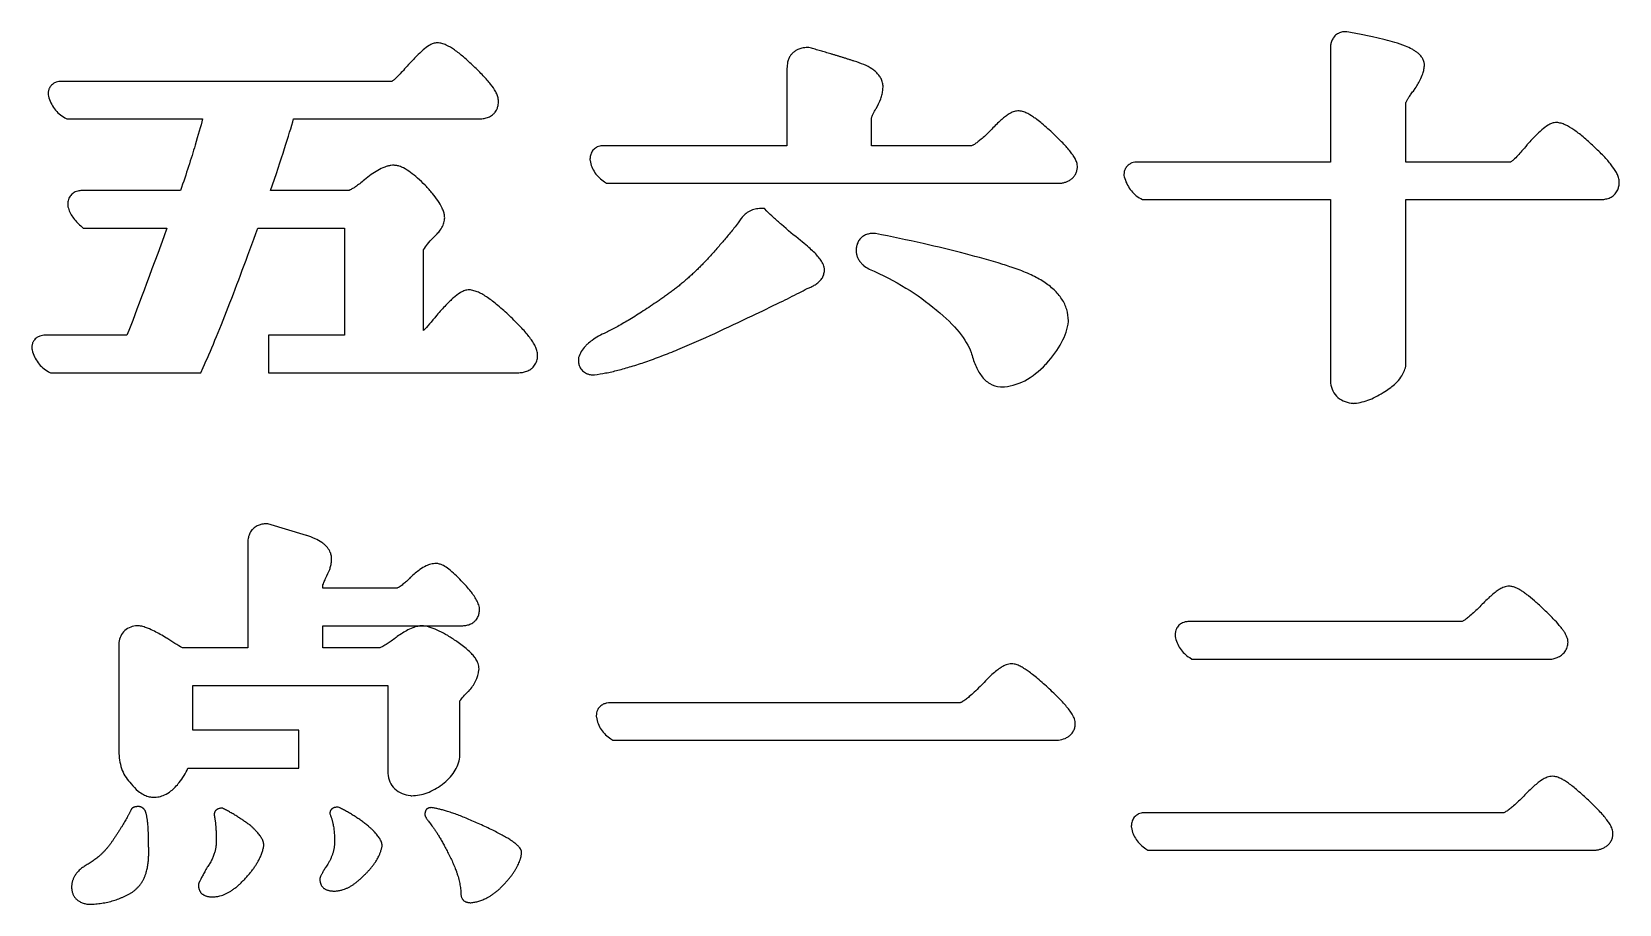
# Model space of a CAD drawing. Header units: millimetres. Extents: x 7 to 1486, y 45 to 924.
# Drawn here: x 7 to 739, y 50 to 452 of the extents above; entities that cross this region are included whole.
import ezdxf

# ---------------------------------------------------------------- set-up
doc = ezdxf.new("R2010")
doc.units = ezdxf.units.MM
doc.layers.add('Default', color=18, linetype='Continuous', true_color=0x000000)

msp = doc.modelspace()

# ---------------------------------------------------------------- linework, layer by layer
at = {"layer": 'Default'}
for p, q in [((173.11, 429.62), (20.93, 429.62)), ((127.88, 412.37), (213.69, 412.37)), ((75.75, 379.24), (30.18, 379.24)), ((153.02, 379.24), (117.28, 379.24)), ((111.36, 361.99), (150.41, 361.99)), ((187.75, 314.79), (187.75, 351.98)), ((51.06, 312.55), (13.39, 312.55)), ((666.16, 180.54), (540.3, 180.54)), ((434.99, 143.06), (273.56, 143.06)), ((685.61, 92.44), (520.1, 92.44))]:
    msp.add_line(p, q, dxfattribs=at)
for points in [[(194.19, 447.38), (193.88, 447.39), (193.57, 447.36)], [(613.25, 452.44), (612.92, 452.49), (612.58, 452.49)], [(365.88, 445.05), (365.36, 445.19), (364.82, 445.19)], [(605.66, 444.6), (605.66, 392.38), (516.69, 392.38)], [(180.8, 437.32), (180.76, 437.28), (180.72, 437.23)], [(355.23, 435.6), (355.23, 399.92), (270.64, 399.92)], [(648.95, 437.3), (648.95, 437.63), (648.9, 437.96)], [(644.21, 425.59), (644.3, 425.71), (644.38, 425.83)], [(14.74, 423.91), (14.74, 423.38), (14.88, 422.86)], [(222.31, 420.51), (222.31, 420.74), (222.28, 420.97)], [(396.22, 416.96), (396.27, 417.04), (396.32, 417.12)], [(688.65, 392.38), (640.43, 392.38), (640.43, 419.67)], [(22.47, 412.83), (23.34, 412.37), (85.94, 412.37)], [(440.32, 399.92), (394.13, 399.92), (394.13, 412.23)], [(709.91, 410.63), (709.62, 410.64), (709.33, 410.62)], [(696.23, 400.29), (696.17, 400.22), (696.12, 400.15)], [(264.45, 393.73), (264.45, 393.4), (264.5, 393.08)], [(188.65, 381.59), (188.57, 381.68), (188.48, 381.76)], [(271.14, 383.32), (272.13, 382.68), (481.53, 382.68), (481.89, 382.75)], [(510.5, 386.68), (510.5, 386.14), (510.64, 385.62)], [(738.76, 383.27), (738.76, 383.5), (738.73, 383.74)], [(518.23, 375.6), (519.1, 375.13), (605.66, 375.13), (605.66, 290.76), (605.7, 290.49)], [(640.35, 298.28), (640.43, 298.66), (640.43, 375.13), (730.13, 375.13)], [(23.75, 372.8), (23.75, 372.28), (23.88, 371.77)], [(334.12, 366.44), (334.02, 366.31), (333.94, 366.18)], [(345.99, 369.79), (344.82, 370.96), (343.16, 370.96)], [(29.75, 362.97), (30.88, 361.99), (69.51, 361.99)], [(151.27, 361.61), (151.27, 312.55), (116.3, 312.55), (116.3, 295.3), (231.21, 295.3)], [(396.02, 359.45), (395.64, 359.52), (395.25, 359.52)], [(392.88, 343.23), (393.01, 343.16), (393.14, 343.1)], [(208.77, 333.48), (208.51, 333.49), (208.24, 333.47)], [(193.89, 321.9), (193.82, 321.82), (193.75, 321.74)], [(424.05, 324.25), (424.08, 324.22), (424.11, 324.2)], [(484.9, 318.89), (484.91, 319.07), (484.91, 319.26)], [(7.2, 306.85), (7.2, 306.31), (7.34, 305.8)], [(240.32, 303.44), (240.32, 303.65), (240.3, 303.86)], [(259.22, 302.27), (259.09, 301.77), (259.09, 301.25)], [(14.92, 295.77), (15.8, 295.3), (85.13, 295.3), (86.2, 297.66)], [(266.01, 294.33), (266.25, 294.33), (266.48, 294.36)], [(474.57, 299.23), (474.61, 299.27), (474.64, 299.31)], [(453.61, 288.74), (453.81, 288.73), (454, 288.73)], [(616.16, 281.2), (616.49, 281.17), (616.82, 281.2)], [(133.91, 220.27), (133.84, 220.3), (115.94, 225.59), (115.36, 225.59)], [(106.74, 216.72), (106.74, 168.4), (76.7, 168.4)], [(193.85, 207.32), (193.67, 207.34), (193.49, 207.34)], [(181.72, 200.87), (181.68, 200.84), (181.65, 200.81)], [(175.38, 195.9), (141.26, 195.9), (141.26, 196.77)], [(213.55, 186.3), (213.55, 186.7), (213.47, 187.09)], [(56.26, 178.61), (56, 178.63), (55.74, 178.61)], [(167.57, 168.4), (141.26, 168.4), (141.26, 178.65), (205.41, 178.65)], [(187.7, 178.58), (187.43, 178.62), (187.16, 178.62)], [(47.38, 170.98), (47.35, 170.73), (47.35, 119.79), (47.36, 119.72)], [(69.39, 172.84), (69.34, 172.87), (69.29, 172.9)], [(175.06, 173.22), (175.02, 173.2), (174.98, 173.17)], [(534.11, 174.35), (534.11, 174.02), (534.16, 173.7)], [(540.8, 163.94), (541.79, 163.3), (707.75, 163.3), (708.23, 163.42)], [(213.28, 158.33), (213.3, 158.56), (213.3, 158.8)], [(79.15, 112.94), (130.31, 112.94), (130.31, 130.43), (81.39, 130.43), (81.39, 151.15), (171.23, 151.15)], [(171.23, 151.15), (171.23, 110.68), (171.25, 110.51)], [(208.38, 148.32), (208.48, 148.42), (208.59, 148.53)], [(204.51, 118.1), (204.54, 118.37), (204.54, 144.01)], [(267.37, 137.12), (267.37, 136.8), (267.41, 136.49)], [(274.06, 126.46), (275.05, 125.82), (480.03, 125.82), (480.35, 125.87)], [(196.31, 105.42), (196.38, 105.47), (196.45, 105.53)], [(63.01, 99.56), (63.14, 99.55), (63.28, 99.55)], [(181.7, 100.33), (182, 100.28), (182.29, 100.28)], [(513.91, 86.25), (513.91, 85.92), (513.96, 85.59)], [(520.6, 75.84), (521.59, 75.19), (728.05, 75.19), (728.39, 75.25)]]:
    msp.add_lwpolyline(points, dxfattribs=at)
for points, degree, knots in [([(193.57, 447.36), (193.24, 447.33), (192.62, 447.21), (191.52, 446.83), (189.78, 445.89), (187.34, 443.96), (184.19, 440.97), (182, 438.63), (180.8, 437.32)], 3, [367.840025, 367.840025, 367.840025, 367.840025, 368.844872, 369.724387, 371.33195, 374.750531, 379.023259, 384.362766, 384.362766, 384.362766, 384.362766]), ([(210.84, 436.55), (209.32, 438.03), (206.47, 440.69), (202.26, 444.04), (198.9, 446.09), (196.23, 447.1), (194.88, 447.34), (194.19, 447.38)], 3, [347.007919, 347.007919, 347.007919, 347.007919, 353.39417, 358.691328, 363.124942, 365.159861, 367.218108, 367.218108, 367.218108, 367.218108]), ([(612.58, 452.49), (611.97, 452.49), (611.04, 452.39), (609.97, 452.04), (609.19, 451.68), (608.45, 451.22), (607.64, 450.51), (606.8, 449.45), (606.11, 448.01), (605.72, 446.29), (605.66, 445.16), (605.66, 444.6)], 3, [150.845032, 150.845032, 150.845032, 150.845032, 152.66614, 153.630393, 154.227689, 155.239543, 156.2514, 157.434429, 159.282396, 161.003792, 162.681239, 162.681239, 162.681239, 162.681239]), ([(648.9, 437.96), (648.8, 438.52), (648.47, 439.58), (647.71, 440.84), (646.82, 441.89), (645.82, 442.8), (644.6, 443.66), (642.76, 444.74), (639.71, 446.12), (635.56, 447.54), (630.7, 448.89), (625.51, 450.11), (619.62, 451.31), (615.45, 452.06), (613.25, 452.44)], 3, [110.110017, 110.110017, 110.110017, 110.110017, 111.821661, 113.415281, 114.493331, 115.964229, 117.445324, 118.983271, 122.354808, 127.466097, 132.139996, 137.467646, 143.472706, 150.167751, 150.167751, 150.167751, 150.167751]), ([(364.82, 445.19), (363.88, 445.19), (362.3, 445.05), (360.33, 444.4), (358.91, 443.6), (357.76, 442.65), (356.81, 441.51), (356.02, 440.09), (355.37, 438.12), (355.23, 436.54), (355.23, 435.6)], 3, [85.015736, 85.015736, 85.015736, 85.015736, 87.840794, 89.747468, 91.21287, 92.700614, 94.188358, 95.653761, 97.560434, 100.385493, 100.385493, 100.385493, 100.385493]), ([(180.72, 437.23), (179.98, 436.37), (178.61, 434.82), (176.53, 432.6), (174.98, 431.09), (173.94, 430.21), (173.49, 429.87), (173.24, 429.7), (173.11, 429.62)], 3, [384.481745, 384.481745, 384.481745, 384.481745, 387.877063, 390.713153, 393.583768, 394.368498, 394.796147, 395.274236, 395.274236, 395.274236, 395.274236]), ([(222.28, 420.97), (222.2, 421.64), (221.88, 422.93), (220.75, 425.46), (219.08, 427.86), (217.07, 430.28), (214.5, 433.07), (212.36, 435.14), (210.84, 436.55)], 3, [327.354378, 327.354378, 327.354378, 327.354378, 329.363046, 331.337204, 335.637028, 338.086833, 340.786999, 347.007919, 347.007919, 347.007919, 347.007919]), ([(396.32, 417.12), (397.11, 418.56), (398.16, 420.73), (399.1, 423.71), (399.42, 425.5), (399.49, 426.77), (399.48, 427.65), (399.35, 428.84), (398.96, 430.13), (398.24, 431.57), (397.33, 432.86), (395.98, 434.21), (393.81, 435.82), (390.56, 437.48), (387.74, 438.47), (386.22, 438.93)], 3, [19.358297, 19.358297, 19.358297, 19.358297, 24.310771, 26.553135, 28.705072, 29.766503, 30.348605, 31.356005, 33.363062, 34.353839, 36.162017, 38.097274, 40.059514, 44.252293, 49.008707, 49.008707, 49.008707, 49.008707]), ([(644.38, 425.83), (645.35, 427.28), (646.78, 429.63), (648.15, 432.82), (648.8, 435.17), (648.95, 436.59), (648.95, 437.3)], 3, [96.936046, 96.936046, 96.936046, 96.936046, 102.140116, 105.182128, 107.328924, 109.447917, 109.447917, 109.447917, 109.447917]), ([(20.93, 429.62), (20.53, 429.62), (19.68, 429.57), (18.36, 429.25), (17.21, 428.68), (16.13, 427.78), (15.5, 426.91), (15.09, 426), (14.82, 425.13), (14.74, 424.39), (14.74, 423.91)], 3, [422.254823, 422.254823, 422.254823, 422.254823, 423.460531, 424.789023, 426.301571, 427.295275, 428.994318, 429.488701, 430.27466, 431.708198, 431.708198, 431.708198, 431.708198]), ([(640.43, 419.67), (640.46, 419.78), (640.59, 420.13), (640.84, 420.65), (641.27, 421.43), (641.92, 422.47), (642.93, 423.93), (643.75, 425.01), (644.21, 425.59)], 3, [89.592443, 89.592443, 89.592443, 89.592443, 89.917853, 90.71398, 91.32652, 92.573549, 94.420966, 96.631725, 96.631725, 96.631725, 96.631725]), ([(213.69, 412.37), (214.35, 412.37), (215.35, 412.44), (216.67, 412.72), (217.99, 413.17), (219.31, 413.92), (220.69, 415.23), (221.61, 416.71), (222.2, 418.6), (222.31, 419.83), (222.31, 420.51)], 3, [313.48706, 313.48706, 313.48706, 313.48706, 315.482537, 316.489389, 317.521612, 319.666348, 320.993935, 323.188392, 324.867082, 326.885407, 326.885407, 326.885407, 326.885407]), ([(394.13, 412.23), (394.13, 412.32), (394.18, 412.63), (394.3, 413.06), (394.52, 413.68), (394.87, 414.51), (395.45, 415.65), (395.94, 416.5), (396.22, 416.96)], 3, [13.970256, 13.970256, 13.970256, 13.970256, 14.247465, 14.881923, 15.322016, 16.222848, 17.564595, 19.175441, 19.175441, 19.175441, 19.175441]), ([(478.05, 405.41), (476.32, 407.02), (473.82, 409.26), (470.67, 411.8), (468.25, 413.56), (465.93, 415.01), (463.64, 415.83), (462.16, 416.02), (460.7, 415.94), (459.29, 415.5), (457.74, 414.73), (456.26, 413.77), (454.55, 412.42), (451.92, 410.04), (449.96, 408), (448.59, 406.5)], 3, [278.953722, 278.953722, 278.953722, 278.953722, 286.060246, 289.009452, 291.072766, 295.069626, 297.169013, 298.334106, 299.502523, 301.544603, 302.724329, 304.694696, 306.840323, 309.238404, 315.326661, 315.326661, 315.326661, 315.326661]), ([(709.33, 410.62), (708.99, 410.59), (708.36, 410.47), (707.22, 410.1), (705.4, 409.15), (702.87, 407.16), (699.66, 404.06), (697.44, 401.64), (696.23, 400.29)], 3, [0, 0, 0, 0, 1.010602, 1.917061, 3.595616, 7.148341, 11.536144, 16.982691, 16.982691, 16.982691, 16.982691]), ([(727.03, 399.57), (725.43, 401.09), (723.1, 403.22), (719.97, 405.76), (717.29, 407.72), (714.67, 409.31), (711.96, 410.34), (710.6, 410.59), (709.91, 410.63)], 3, [508.711854, 508.711854, 508.711854, 508.711854, 515.321548, 518.189634, 520.786803, 525.301216, 527.355328, 529.431648, 529.431648, 529.431648, 529.431648]), ([(448.59, 406.5), (447.81, 405.74), (446.34, 404.36), (444.36, 402.63), (442.91, 401.49), (441.94, 400.81), (441.33, 400.42), (440.8, 400.13), (440.49, 399.99), (440.32, 399.92)], 3, [315.326661, 315.326661, 315.326661, 315.326661, 318.615078, 321.360241, 323.220467, 324.146235, 324.90603, 325.401968, 325.936842, 325.936842, 325.936842, 325.936842]), ([(481.89, 382.75), (482.37, 382.83), (483.33, 383.06), (484.72, 383.59), (486.05, 384.34), (487.24, 385.39), (488.2, 386.71), (488.83, 388.21), (489.07, 389.72), (489.05, 391.07), (488.79, 392.21), (488.42, 393.18), (487.82, 394.4), (486.87, 395.89), (485.46, 397.71), (483.75, 399.68), (481.28, 402.3), (479.32, 404.21), (478.05, 405.41)], 3, [248.487639, 248.487639, 248.487639, 248.487639, 249.951539, 251.420338, 252.936585, 254.519566, 256.158637, 257.794645, 259.37801, 260.718578, 261.831232, 262.852861, 263.844629, 265.885739, 268.16176, 270.757107, 273.712266, 278.953722, 278.953722, 278.953722, 278.953722]), ([(270.64, 399.92), (270.08, 399.92), (269.12, 399.83), (267.88, 399.42), (266.93, 398.88), (265.88, 398.02), (265.06, 396.82), (264.54, 395.25), (264.45, 394.29), (264.45, 393.73)], 3, [165.264649, 165.264649, 165.264649, 165.264649, 166.923102, 168.155229, 169.150768, 170.184133, 172.213037, 173.445164, 175.103617, 175.103617, 175.103617, 175.103617]), ([(696.12, 400.15), (695.4, 399.27), (694.07, 397.67), (692.05, 395.41), (690.53, 393.87), (689.5, 392.98), (689.04, 392.64), (688.79, 392.46), (688.65, 392.38)], 3, [17.164098, 17.164098, 17.164098, 17.164098, 20.563842, 23.40114, 26.265932, 27.045525, 27.483485, 27.974035, 27.974035, 27.974035, 27.974035]), ([(738.73, 383.74), (738.65, 384.41), (738.32, 385.72), (737.16, 388.26), (735.46, 390.69), (733.41, 393.15), (730.78, 396.01), (728.59, 398.13), (727.03, 399.57)], 3, [488.695976, 488.695976, 488.695976, 488.695976, 490.724181, 492.715362, 497.071689, 499.575186, 502.33973, 508.711854, 508.711854, 508.711854, 508.711854]), ([(188.48, 381.76), (187.33, 382.88), (185.16, 384.91), (181.84, 387.62), (179.04, 389.48), (176.72, 390.49), (175.25, 390.85), (173.96, 390.95), (172.71, 390.86), (171.28, 390.58), (169.19, 389.9), (166.61, 388.61), (163.51, 386.56), (161.54, 385.01), (160.51, 384.16)], 3, [200.440709, 200.440709, 200.440709, 200.440709, 205.266654, 209.355574, 213.289982, 215.319326, 216.935501, 217.792657, 219.197678, 220.675906, 222.166338, 225.770922, 229.305614, 233.297565, 233.297565, 233.297565, 233.297565]), ([(516.69, 392.38), (516.29, 392.38), (515.44, 392.33), (514.12, 392.01), (512.97, 391.44), (511.89, 390.54), (511.26, 389.67), (510.85, 388.76), (510.58, 387.9), (510.5, 387.15), (510.5, 386.68)], 3, [228.124927, 228.124927, 228.124927, 228.124927, 229.330635, 230.659127, 232.171675, 233.165379, 234.864422, 235.358805, 236.144764, 237.578302, 237.578302, 237.578302, 237.578302]), ([(160.51, 384.16), (159.79, 383.56), (158.45, 382.49), (156.63, 381.16), (155.32, 380.31), (154.45, 379.83), (153.9, 379.55), (153.49, 379.38), (153.21, 379.29), (153.07, 379.25), (153.02, 379.24)], 3, [233.297565, 233.297565, 233.297565, 233.297565, 236.113739, 238.458226, 240.034502, 240.806142, 241.435253, 241.872408, 242.158539, 242.305944, 242.305944, 242.305944, 242.305944]), ([(192.14, 357.52), (192.77, 358.08), (193.94, 359.2), (195.54, 361.12), (196.61, 362.89), (197.18, 364.47), (197.5, 365.92), (197.51, 367.55), (197.09, 369.42), (196.14, 371.8), (194.35, 374.71), (191.72, 378.14), (189.74, 380.39), (188.65, 381.59)], 3, [171.616185, 171.616185, 171.616185, 171.616185, 174.130001, 176.467586, 179.110212, 180.291867, 181.505885, 183.539277, 185.155277, 187.215111, 191.218904, 195.352736, 200.201956, 200.201956, 200.201956, 200.201956]), ([(730.13, 375.13), (730.8, 375.13), (731.8, 375.2), (733.12, 375.49), (734.44, 375.93), (735.76, 376.68), (737.13, 377.99), (738.06, 379.48), (738.65, 381.36), (738.76, 382.6), (738.76, 383.27)], 3, [474.828658, 474.828658, 474.828658, 474.828658, 476.824135, 477.830987, 478.86321, 481.007946, 482.335533, 484.52999, 486.20868, 488.227005, 488.227005, 488.227005, 488.227005]), ([(30.18, 379.24), (29.6, 379.24), (28.59, 379.14), (27.3, 378.71), (26.32, 378.16), (25.23, 377.26), (24.39, 376.02), (23.84, 374.39), (23.75, 373.38), (23.75, 372.8)], 3, [533.655869, 533.655869, 533.655869, 533.655869, 535.397651, 536.67796, 537.707061, 538.772881, 540.867803, 542.148112, 543.889894, 543.889894, 543.889894, 543.889894]), ([(333.94, 366.18), (333.77, 365.91), (333.36, 365.3), (332.33, 363.86), (330.31, 361.25), (327.38, 357.69), (323.76, 353.47), (321.31, 350.68), (319.98, 349.19)], 3, [10.823204, 10.823204, 10.823204, 10.823204, 11.789843, 13.008627, 16.139618, 21.682433, 26.835544, 32.826627, 32.826627, 32.826627, 32.826627]), ([(343.16, 370.96), (342.29, 370.96), (340.54, 370.79), (338.04, 369.91), (335.84, 368.44), (334.65, 367.14), (334.12, 366.44)], 3, [0, 0, 0, 0, 2.621797, 5.251147, 7.880496, 10.502293, 10.502293, 10.502293, 10.502293]), ([(361.48, 356.21), (358.5, 358.61), (354.31, 362.1), (349.19, 366.68), (347, 368.79), (345.99, 369.79)], 3, [250.080588, 250.080588, 250.080588, 250.080588, 261.566101, 266.424872, 270.687646, 270.687646, 270.687646, 270.687646]), ([(395.25, 359.52), (394.68, 359.52), (393.53, 359.45), (391.81, 359.02), (390.29, 358.25), (388.95, 357.11), (388.12, 355.92), (387.51, 354.54), (387.23, 353.42), (387.12, 352.3), (387.09, 351.22), (387.23, 349.92), (387.68, 348.45), (388.4, 347.09), (389.31, 345.89), (390.75, 344.51), (392, 343.7), (392.88, 343.23)], 3, [0, 0, 0, 0, 1.698428, 3.446443, 5.293514, 6.778526, 8.684452, 9.608308, 11.281694, 12.141378, 12.972074, 14.510431, 16.054982, 17.58455, 19.086759, 20.567178, 23.539565, 23.539565, 23.539565, 23.539565]), ([(484.91, 319.26), (484.91, 321.02), (484.52, 323.67), (483.25, 326.97), (481.46, 330.14), (478.34, 333.74), (473.49, 337.42), (467.58, 340.61), (462.59, 342.62), (459.28, 343.76), (457.21, 344.44), (450.12, 346.66), (436.83, 350.39), (417.26, 355.09), (403.37, 358), (396.02, 359.45)], 3, [150.895163, 150.895163, 150.895163, 150.895163, 156.1793, 158.825391, 161.499563, 167.044809, 173.035425, 179.684424, 187.151581, 189.16021, 190.18683, 193.675878, 211.461655, 231.573261, 254.046428, 254.046428, 254.046428, 254.046428]), ([(364.54, 334.11), (365.11, 334.31), (366.23, 334.76), (367.86, 335.58), (369.41, 336.62), (370.77, 337.92), (371.66, 339.25), (372.16, 340.47), (372.41, 341.49), (372.51, 342.64), (372.39, 343.85), (372.02, 345.04), (371.58, 345.99), (371.06, 346.86), (370.24, 348.05), (368.88, 349.64), (366.93, 351.59), (364.44, 353.82), (362.56, 355.36), (361.48, 356.21)], 3, [219.666764, 219.666764, 219.666764, 219.666764, 221.473274, 223.269644, 225.145471, 227.052084, 228.893286, 229.932036, 230.986027, 232.039157, 233.385011, 234.61241, 235.752787, 236.531641, 237.658476, 240.068562, 242.804644, 245.938882, 250.080588, 250.080588, 250.080588, 250.080588]), ([(208.24, 333.47), (207.89, 333.44), (207.21, 333.32), (205.99, 332.91), (204.02, 331.87), (201.94, 330.19), (199.78, 328.2), (197.19, 325.59), (195.24, 323.44), (193.89, 321.9)], 3, [95.378819, 95.378819, 95.378819, 95.378819, 96.454445, 97.420239, 99.223088, 103.12072, 105.42463, 108.019805, 114.152486, 114.152486, 114.152486, 114.152486]), ([(227.39, 321.44), (225.64, 323.11), (223.09, 325.44), (219.67, 328.22), (217.37, 329.9), (215.19, 331.29), (213.09, 332.39), (210.97, 333.18), (209.51, 333.44), (208.77, 333.48)], 3, [72.303758, 72.303758, 72.303758, 72.303758, 79.546559, 82.683455, 85.519221, 88.081245, 90.426326, 92.637585, 94.845633, 94.845633, 94.845633, 94.845633]), ([(321.97, 313.44), (327.7, 316.13), (337.78, 320.88), (350.76, 327.11), (359.23, 331.29), (363.34, 333.43), (364.54, 334.11)], 3, [172.343989, 172.343989, 172.343989, 172.343989, 191.316798, 205.770474, 215.530844, 219.666764, 219.666764, 219.666764, 219.666764]), ([(294.94, 327.7), (292.69, 326.17), (288.43, 323.35), (282.32, 319.53), (276.89, 316.41), (273.45, 314.63), (271.84, 313.87)], 3, [56.30818, 56.30818, 56.30818, 56.30818, 64.450933, 71.650508, 77.918541, 83.248442, 83.248442, 83.248442, 83.248442]), ([(240.3, 303.86), (240.22, 304.58), (239.88, 306), (238.98, 308.02), (237.78, 310.02), (236.28, 312.06), (234.5, 314.22), (231.57, 317.43), (229.13, 319.81), (227.39, 321.44)], 3, [50.128081, 50.128081, 50.128081, 50.128081, 52.305849, 54.471136, 56.76599, 59.277517, 62.064233, 65.153403, 72.303758, 72.303758, 72.303758, 72.303758]), ([(13.39, 312.55), (12.98, 312.55), (12.14, 312.5), (10.82, 312.19), (9.67, 311.61), (8.58, 310.71), (7.95, 309.84), (7.55, 308.93), (7.28, 308.07), (7.2, 307.33), (7.2, 306.85)], 3, [648.241473, 648.241473, 648.241473, 648.241473, 649.44718, 650.775672, 652.28822, 653.281925, 654.980967, 655.47535, 656.261309, 657.694847, 657.694847, 657.694847, 657.694847]), ([(271.84, 313.87), (270.67, 313.31), (268.47, 312.19), (265.61, 310.39), (263.57, 308.78), (261.84, 307.09), (260.29, 305.09), (259.48, 303.24), (259.22, 302.27)], 3, [83.248442, 83.248442, 83.248442, 83.248442, 87.144739, 90.66467, 93.366912, 94.91527, 97.925644, 100.924149, 100.924149, 100.924149, 100.924149]), ([(266.48, 294.36), (268.22, 294.56), (271.86, 295.15), (277.53, 296.44), (283.69, 298.18), (290.35, 300.36), (297.52, 302.98), (308.19, 307.23), (316.37, 310.85), (321.97, 313.44)], 3, [113.455333, 113.455333, 113.455333, 113.455333, 118.703695, 124.505279, 130.893091, 137.894053, 145.528143, 153.807622, 172.343989, 172.343989, 172.343989, 172.343989]), ([(231.21, 295.3), (231.9, 295.3), (233.28, 295.39), (235.34, 295.89), (237.02, 296.75), (238.49, 298.01), (239.32, 299.2), (239.84, 300.44), (240.21, 301.67), (240.32, 302.74), (240.32, 303.44)], 3, [35.902579, 35.902579, 35.902579, 35.902579, 37.975732, 40.054611, 42.223499, 43.576923, 45.849123, 46.517311, 47.60425, 49.708189, 49.708189, 49.708189, 49.708189]), ([(259.09, 301.25), (259.09, 300.61), (259.2, 299.52), (259.66, 298.12), (260.25, 297.07), (260.97, 296.21), (261.83, 295.49), (262.89, 294.9), (264.28, 294.44), (265.38, 294.33), (266.01, 294.33)], 3, [101.959161, 101.959161, 101.959161, 101.959161, 103.867601, 105.244274, 106.340498, 107.47123, 108.601961, 109.698186, 111.074859, 112.983298, 112.983298, 112.983298, 112.983298]), ([(440.1, 304.68), (440.61, 302.66), (441.52, 299.74), (443.24, 296.16), (444.74, 293.82), (446.52, 291.82), (449.31, 289.68), (451.87, 288.87), (453.61, 288.74)], 3, [75.632223, 75.632223, 75.632223, 75.632223, 81.881409, 84.782381, 87.524335, 90.176935, 92.790467, 98.024866, 98.024866, 98.024866, 98.024866]), ([(630.79, 286.68), (631.7, 287.23), (633.41, 288.37), (635.96, 290.5), (638.07, 292.9), (639.61, 295.61), (640.17, 297.38), (640.35, 298.28)], 3, [392.373196, 392.373196, 392.373196, 392.373196, 395.554897, 398.538009, 402.323916, 405.095117, 407.845712, 407.845712, 407.845712, 407.845712]), ([(605.7, 290.49), (605.87, 289.23), (606.57, 286.75), (608.95, 283.66), (612.36, 281.77), (614.88, 281.3), (616.16, 281.2)], 3, [341.891434, 341.891434, 341.891434, 341.891434, 345.688991, 349.530965, 353.343085, 357.172859, 357.172859, 357.172859, 357.172859]), ([(115.36, 225.59), (114.66, 225.59), (113.37, 225.49), (111.78, 225.02), (110.58, 224.43), (109.58, 223.73), (108.45, 222.61), (107.63, 221.25), (107.13, 219.87), (106.81, 218.48), (106.74, 217.43), (106.74, 216.72)], 3, [473.796927, 473.796927, 473.796927, 473.796927, 475.908694, 477.642774, 478.762052, 479.903014, 481.280179, 483.527248, 484.615097, 485.677695, 487.784381, 487.784381, 487.784381, 487.784381]), ([(142.77, 200.78), (143.43, 202.02), (144.29, 203.89), (145.07, 206.46), (145.35, 208.03), (145.41, 209.15), (145.4, 209.95), (145.28, 211.03), (144.78, 212.73), (143.7, 214.48), (142.31, 215.92), (140.44, 217.39), (137.64, 218.92), (135.21, 219.84), (133.91, 220.27)], 3, [431.242071, 431.242071, 431.242071, 431.242071, 435.455922, 437.400509, 439.290039, 440.229566, 440.757357, 441.677216, 443.505347, 446.035156, 447.765518, 449.502289, 453.164678, 457.288503, 457.288503, 457.288503, 457.288503]), ([(193.49, 207.34), (192.69, 207.34), (191.1, 207.11), (188.59, 206.14), (186.2, 204.68), (183.84, 202.84), (182.43, 201.56), (181.72, 200.87)], 3, [388.361416, 388.361416, 388.361416, 388.361416, 390.760495, 393.119385, 396.414236, 399.123151, 402.103749, 402.103749, 402.103749, 402.103749]), ([(205.13, 199.3), (204.17, 200.33), (202.36, 202.21), (199.63, 204.63), (197.38, 206.19), (195.44, 207.04), (194.4, 207.27), (193.85, 207.32)], 3, [373.885333, 373.885333, 373.885333, 373.885333, 378.131247, 381.697286, 384.806406, 386.332499, 387.998528, 387.998528, 387.998528, 387.998528]), ([(141.26, 196.77), (141.27, 196.83), (141.3, 197.07), (141.45, 197.67), (141.75, 198.54), (142.22, 199.64), (142.57, 200.38), (142.77, 200.78)], 3, [426.938627, 426.938627, 426.938627, 426.938627, 427.134556, 427.660028, 428.785753, 429.903969, 431.242071, 431.242071, 431.242071, 431.242071]), ([(181.65, 200.81), (181.07, 200.23), (179.97, 199.17), (178.28, 197.71), (176.9, 196.69), (175.9, 196.12), (175.5, 195.94), (175.38, 195.9)], 3, [402.192627, 402.192627, 402.192627, 402.192627, 404.671498, 406.757372, 408.894617, 409.819385, 410.20227, 410.20227, 410.20227, 410.20227]), ([(213.47, 187.09), (213.31, 187.87), (212.93, 189.02), (212.21, 190.48), (211.59, 191.57), (210.69, 192.93), (209.35, 194.71), (207.44, 196.93), (205.94, 198.49), (205.13, 199.3)], 3, [358.908357, 358.908357, 358.908357, 358.908357, 361.309774, 362.524335, 363.776525, 365.082277, 367.396729, 370.462159, 373.885333, 373.885333, 373.885333, 373.885333]), ([(688.03, 196.85), (687.61, 196.85), (686.81, 196.77), (685.68, 196.45), (684.39, 195.91), (682.83, 194.99), (680.95, 193.6), (678.06, 191.09), (675.92, 188.93), (674.45, 187.36)], 3, [0, 0, 0, 0, 1.262179, 2.407319, 3.494056, 5.458204, 7.82087, 10.497101, 16.942587, 16.942587, 16.942587, 16.942587]), ([(708.23, 163.42), (708.91, 163.59), (710.25, 164.01), (711.83, 164.86), (712.96, 165.79), (714, 166.93), (714.75, 168.34), (715.09, 169.86), (715.2, 171.21), (714.97, 172.66), (714.47, 173.91), (713.89, 175.04), (713.19, 176.16), (712.22, 177.48), (710.64, 179.43), (708.02, 182.28), (704.45, 185.79), (700.67, 189.29), (697.7, 191.84), (695.71, 193.37), (694.45, 194.27), (693.27, 195.05), (692.1, 195.7), (690.93, 196.25), (689.67, 196.7), (688.6, 196.85), (688.03, 196.85)], 3, [163.874282, 163.874282, 163.874282, 163.874282, 165.979662, 168.106504, 169.212333, 170.360664, 172.730872, 173.910199, 175.041838, 176.765618, 178.270276, 179.073192, 180.588175, 182.214328, 183.991783, 188.109021, 193.816569, 199.014217, 203.569617, 205.548647, 206.533789, 208.219562, 209.782089, 210.557355, 212.084246, 213.791074, 213.791074, 213.791074, 213.791074]), ([(205.41, 178.65), (206.03, 178.65), (206.95, 178.71), (208.18, 178.97), (209.43, 179.39), (210.67, 180.09), (211.99, 181.32), (212.88, 182.73), (213.44, 184.51), (213.55, 185.67), (213.55, 186.3)], 3, [345.507396, 345.507396, 345.507396, 345.507396, 347.352954, 348.291691, 349.259648, 351.28635, 352.548842, 354.638371, 356.22755, 358.116201, 358.116201, 358.116201, 358.116201]), ([(674.45, 187.36), (673.66, 186.57), (672.19, 185.14), (670.19, 183.35), (668.74, 182.17), (667.77, 181.46), (667.16, 181.06), (666.64, 180.76), (666.33, 180.61), (666.16, 180.54)], 3, [16.942587, 16.942587, 16.942587, 16.942587, 20.296377, 23.093721, 24.984821, 25.920521, 26.688467, 27.184098, 27.721918, 27.721918, 27.721918, 27.721918]), ([(55.74, 178.61), (54.74, 178.55), (52.69, 178.19), (49.93, 176.6), (48.04, 174.02), (47.51, 171.99), (47.38, 170.98)], 3, [544.954711, 544.954711, 544.954711, 544.954711, 547.976478, 551.130841, 554.316096, 557.363868, 557.363868, 557.363868, 557.363868]), ([(69.29, 172.9), (68.34, 173.5), (66.52, 174.6), (63.64, 176.17), (60.99, 177.41), (58.47, 178.28), (56.99, 178.56), (56.26, 178.61)], 3, [530.088544, 530.088544, 530.088544, 530.088544, 533.464396, 536.462817, 539.934746, 542.235239, 544.433723, 544.433723, 544.433723, 544.433723]), ([(187.16, 178.62), (186.41, 178.62), (185.28, 178.48), (183.82, 178.09), (182.09, 177.48), (179.96, 176.44), (177.42, 174.9), (175.86, 173.81), (175.06, 173.22)], 3, [312.303276, 312.303276, 312.303276, 312.303276, 314.558814, 315.683443, 316.827287, 320.072659, 322.772506, 325.751537, 325.751537, 325.751537, 325.751537]), ([(203.07, 171.33), (201.71, 172.29), (199.08, 174.04), (195.15, 176.21), (191.41, 177.8), (188.91, 178.42), (187.7, 178.58)], 3, [294.61041, 294.61041, 294.61041, 294.61041, 299.603483, 304.072123, 308.083571, 311.760333, 311.760333, 311.760333, 311.760333]), ([(540.3, 180.54), (539.75, 180.54), (538.78, 180.45), (537.54, 180.04), (536.59, 179.5), (535.55, 178.64), (534.72, 177.44), (534.2, 175.87), (534.11, 174.91), (534.11, 174.35)], 3, [68.60865, 68.60865, 68.60865, 68.60865, 70.267103, 71.49923, 72.49477, 73.528134, 75.557038, 76.789165, 78.447618, 78.447618, 78.447618, 78.447618]), ([(174.98, 173.17), (174.27, 172.62), (172.95, 171.63), (170.94, 170.23), (169.2, 169.16), (168.04, 168.57), (167.57, 168.4)], 3, [325.850007, 325.850007, 325.850007, 325.850007, 328.533115, 330.809073, 333.179105, 334.688623, 334.688623, 334.688623, 334.688623]), ([(213.3, 158.8), (213.3, 159.63), (213.07, 160.85), (212.31, 162.61), (211.31, 164.19), (209.76, 165.96), (207.07, 168.47), (204.74, 170.19), (203.07, 171.33)], 3, [277.840897, 277.840897, 277.840897, 277.840897, 280.341134, 281.510745, 283.575225, 285.950654, 288.539282, 294.61041, 294.61041, 294.61041, 294.61041]), ([(458.77, 161.07), (458.32, 161.07), (457.48, 160.98), (456.3, 160.64), (454.93, 160.05), (453.26, 159.05), (451.25, 157.51), (448.11, 154.73), (445.8, 152.33), (444.2, 150.6)], 3, [0, 0, 0, 0, 1.326084, 2.534349, 3.688141, 5.79408, 8.355613, 11.279765, 18.35312, 18.35312, 18.35312, 18.35312]), ([(476.08, 149.55), (474.33, 151.15), (471.82, 153.39), (468.53, 156.07), (466.43, 157.66), (464.52, 158.97), (462.71, 160.02), (461.18, 160.67), (459.86, 161.01), (459.14, 161.07), (458.77, 161.07)], 3, [225.327195, 225.327195, 225.327195, 225.327195, 232.444138, 235.427683, 238.051783, 240.345279, 242.385431, 244.310057, 245.3237, 246.456914, 246.456914, 246.456914, 246.456914]), ([(444.2, 150.6), (443.32, 149.72), (441.69, 148.14), (439.48, 146.16), (437.87, 144.85), (436.8, 144.07), (436.11, 143.63), (435.53, 143.3), (435.17, 143.13), (434.99, 143.06)], 3, [18.35312, 18.35312, 18.35312, 18.35312, 22.06933, 25.165347, 27.256786, 28.292031, 29.141273, 29.706605, 30.307787, 30.307787, 30.307787, 30.307787]), ([(480.35, 125.87), (481.38, 126.04), (482.92, 126.44), (484.82, 127.42), (486.13, 128.47), (487.01, 129.61), (487.54, 130.66), (487.92, 131.76), (488.09, 132.86), (488.08, 133.89), (487.97, 134.73), (487.72, 135.66), (487.26, 136.78), (486.5, 138.17), (485.3, 139.9), (483.62, 141.94), (480.59, 145.26), (477.99, 147.77), (476.08, 149.55)], 3, [192.957444, 192.957444, 192.957444, 192.957444, 196.087764, 197.679648, 199.347425, 201.095647, 201.982152, 202.862038, 204.576819, 205.303144, 205.937931, 207.105099, 208.196633, 209.555964, 211.865761, 214.4857, 217.496979, 225.327195, 225.327195, 225.327195, 225.327195]), ([(273.56, 143.06), (273.13, 143.06), (272.47, 143.02), (271.58, 142.83), (270.62, 142.5), (269.64, 141.94), (268.59, 140.95), (267.88, 139.83), (267.45, 138.46), (267.37, 137.58), (267.37, 137.12)], 3, [80.167252, 80.167252, 80.167252, 80.167252, 81.454511, 82.145586, 82.883463, 84.487747, 85.508542, 87.187628, 88.421853, 89.81055, 89.81055, 89.81055, 89.81055]), ([(171.25, 110.51), (171.36, 109.2), (171.97, 106.59), (174.33, 103.29), (177.78, 101.17), (180.38, 100.52), (181.7, 100.33)], 3, [184.524017, 184.524017, 184.524017, 184.524017, 188.473788, 192.451876, 196.403714, 200.426735, 200.426735, 200.426735, 200.426735]), ([(52.98, 105.76), (53.95, 104.55), (55.7, 102.69), (58.45, 100.83), (60.77, 99.88), (62.26, 99.61), (63.01, 99.56)], 3, [589.271704, 589.271704, 589.271704, 589.271704, 593.927657, 596.904921, 599.155976, 601.418079, 601.418079, 601.418079, 601.418079]), ([(63.28, 99.55), (64.15, 99.55), (65.88, 99.74), (68.65, 100.68), (71.16, 102.24), (73.4, 104.28), (74.61, 105.69), (75.18, 106.43)], 3, [601.68445, 601.68445, 601.68445, 601.68445, 604.286795, 606.890854, 610.400084, 613.11253, 615.946833, 615.946833, 615.946833, 615.946833]), ([(707.99, 109.23), (707.56, 109.23), (706.75, 109.15), (705.61, 108.82), (704.31, 108.26), (702.73, 107.33), (700.83, 105.9), (697.87, 103.33), (695.68, 101.11), (694.16, 99.5)], 3, [0, 0, 0, 0, 1.281535, 2.43812, 3.534511, 5.522019, 7.925741, 10.661297, 17.28129, 17.28129, 17.28129, 17.28129]), ([(724.6, 98.17), (722.95, 99.7), (720.58, 101.85), (717.47, 104.42), (715.46, 105.94), (713.62, 107.21), (711.86, 108.22), (710.35, 108.85), (709.06, 109.17), (708.35, 109.23), (707.99, 109.23)], 3, [222.847709, 222.847709, 222.847709, 222.847709, 229.598125, 232.439793, 234.950686, 237.160688, 239.146295, 241.040087, 242.039109, 243.145265, 243.145265, 243.145265, 243.145265]), ([(694.16, 99.5), (693.35, 98.69), (691.83, 97.21), (689.77, 95.36), (688.27, 94.13), (687.27, 93.4), (686.64, 92.98), (686.11, 92.67), (685.79, 92.51), (685.61, 92.44)], 3, [17.28129, 17.28129, 17.28129, 17.28129, 20.744753, 23.633403, 25.586483, 26.553073, 27.346982, 27.85811, 28.414832, 28.414832, 28.414832, 28.414832]), ([(728.39, 75.25), (728.89, 75.34), (729.88, 75.56), (731.33, 76.08), (732.72, 76.84), (733.97, 77.89), (734.99, 79.25), (735.63, 80.82), (735.84, 82.18), (735.84, 83.18), (735.75, 84), (735.51, 84.9), (735.1, 85.94), (734.41, 87.23), (733.34, 88.82), (731.82, 90.73), (729.96, 92.81), (727.54, 95.33), (725.7, 97.13), (724.6, 98.17)], 3, [191.804823, 191.804823, 191.804823, 191.804823, 193.326648, 194.847126, 196.409624, 198.03928, 199.737001, 201.446467, 203.102491, 203.82598, 204.445223, 205.570954, 206.610082, 207.805223, 209.946811, 212.358134, 215.133966, 218.304915, 222.847709, 222.847709, 222.847709, 222.847709]), ([(91.27, 91.36), (92.24, 86.74), (92.24, 79.44), (92.24, 73.11), (88.1, 67.27)], 2, [-8, -8, -8, -7, -7, -6, -6, -6]), ([(144.57, 91.85), (146.76, 86.98), (146.76, 79.19), (146.76, 73.84), (143.59, 68.73)], 2, [-8, -8, -8, -7, -7, -6, -6, -6]), ([(191.29, 94.77), (188.37, 94.77), (188.37, 91.61), (188.37, 90.39), (191.54, 86.49), (194.7, 82.6), (199.57, 72.87), (204.68, 62.89), (204.92, 55.59)], 2, [-9, -9, -9, -8, -8, -7, -7, -6, -6, -5, -5, -5]), ([(232.91, 74.33), (232.67, 78.46), (216.12, 86.01), (199.57, 93.8), (191.29, 94.77)], 2, [-2, -2, -2, -1, -1, 0, 0, 0]), ([(520.1, 92.44), (519.54, 92.44), (518.58, 92.35), (517.34, 91.93), (516.39, 91.4), (515.35, 90.53), (514.52, 89.33), (514, 87.77), (513.91, 86.8), (513.91, 86.25)], 3, [78.428683, 78.428683, 78.428683, 78.428683, 80.087136, 81.319263, 82.314803, 83.348167, 85.377071, 86.609198, 88.267651, 88.267651, 88.267651, 88.267651]), ([(45.51, 81.14), (40.4, 72.87), (33.1, 68.73), (25.55, 64.59), (25.55, 58.02)], 2, [-8, -8, -8, -7, -7, -6, -6, -6]), ([(33.1, 50.23), (43.56, 50.23), (52.33, 55.1), (61.09, 59.97), (61.09, 73.6), (61.09, 79.68), (60.84, 85.76)], 2, [-5, -5, -5, -4, -4, -3, -3, -2, -2, -2]), ([(83.97, 59.48), (83.97, 53.64), (90.54, 53.64), (97.84, 53.64), (105.38, 61.91), (113.17, 70.19), (114.14, 77.49)], 2, [-5, -5, -5, -4, -4, -3, -3, -2, -2, -2]), ([(209.55, 50.96), (217.82, 51.69), (225.37, 59.97), (232.91, 68.48), (232.91, 74.33)], 2, [-4, -4, -4, -3, -3, -2, -2, -2]), ([(139.94, 62.16), (139.94, 56.32), (146.51, 56.32), (153.33, 56.32), (160.39, 63.62)], 2, [-5, -5, -5, -4, -4, -3, -3, -3])]:
    msp.add_open_spline(points, degree=degree, knots=knots, dxfattribs=at)
for points, degree in [([(386.22, 438.93), (375.69, 442.35), (365.88, 445.05)], 2), ([(14.88, 422.86), (15.48, 420.68), (16.38, 418.68), (17.66, 416.97)], 3), ([(17.66, 416.97), (18.93, 415.25), (20.58, 413.83), (22.47, 412.83)], 3), ([(85.94, 412.37), (85.03, 408.81), (83.88, 404.74), (82.51, 400.18)], 3), ([(123.67, 398.66), (125.4, 404.05), (126.8, 408.61), (127.88, 412.37)], 3), ([(82.51, 400.18), (80.67, 394.08), (78.41, 387.1), (75.75, 379.24)], 3), ([(117.28, 379.24), (119.76, 386.6), (121.89, 393.08), (123.67, 398.66)], 3), ([(264.5, 393.08), (264.83, 391.08), (265.59, 389.17), (266.73, 387.51)], 3), ([(266.73, 387.51), (267.88, 385.85), (269.39, 384.45), (271.14, 383.32)], 3), ([(510.64, 385.62), (511.24, 383.44), (512.14, 381.45), (513.42, 379.73)], 3), ([(513.42, 379.73), (514.69, 378.01), (516.34, 376.6), (518.23, 375.6)], 3), ([(23.88, 371.77), (24.33, 370.09), (25.08, 368.5), (26.08, 367.03)], 3), ([(26.08, 367.03), (27.07, 365.56), (28.31, 364.21), (29.75, 362.97)], 3), ([(69.51, 361.99), (61.58, 340.22), (55.42, 323.72), (51.06, 312.55)], 3), ([(97.77, 325.58), (101.86, 336.07), (106.39, 348.21), (111.36, 361.99)], 3), ([(150.41, 361.99), (150.77, 361.99), (151.05, 361.96), (151.22, 361.92)], 3), ([(151.22, 361.92), (151.23, 361.92), (151.25, 361.92), (151.26, 361.92)], 3), ([(151.26, 361.92), (151.27, 361.84), (151.27, 361.73), (151.27, 361.61)], 3), ([(187.75, 351.98), (188.8, 353.64), (190.26, 355.51), (192.14, 357.52)], 3), ([(319.98, 349.19), (308.9, 336.92), (294.94, 327.7)], 2), ([(393.14, 343.1), (405.34, 337.72), (415.63, 331.42), (424.05, 324.25)], 3), ([(86.2, 297.66), (89.57, 305.12), (93.42, 314.42), (97.77, 325.58)], 3), ([(424.11, 324.2), (428.4, 320.68), (431.88, 317.25), (434.54, 313.95)], 3), ([(187.81, 314.85), (187.79, 314.83), (187.77, 314.81), (187.75, 314.79)], 3), ([(193.75, 321.74), (191.39, 318.75), (189.38, 316.43), (187.81, 314.85)], 3), ([(481.76, 309.16), (483.5, 312.4), (484.59, 315.65), (484.9, 318.89)], 3), ([(434.54, 313.95), (437.15, 310.72), (438.97, 307.62), (440.1, 304.68)], 3), ([(474.64, 299.31), (477.64, 302.65), (480.03, 305.92), (481.76, 309.16)], 3), ([(7.34, 305.8), (7.93, 303.62), (8.84, 301.62), (10.11, 299.9)], 3), ([(10.11, 299.9), (11.39, 298.18), (13.03, 296.77), (14.92, 295.77)], 3), ([(464.81, 291.62), (468.25, 293.41), (471.49, 295.97), (474.57, 299.23)], 3), ([(454, 288.73), (457.72, 288.83), (461.37, 289.83), (464.81, 291.62)], 3), ([(623.8, 282.93), (626.11, 283.86), (628.44, 285.12), (630.79, 286.68)], 3), ([(616.82, 281.2), (619.14, 281.4), (621.47, 282), (623.8, 282.93)], 3), ([(76.7, 168.4), (74.34, 169.68), (71.9, 171.16), (69.39, 172.84)], 3), ([(534.16, 173.7), (534.5, 171.7), (535.25, 169.79), (536.4, 168.13)], 3), ([(536.4, 168.13), (537.54, 166.47), (539.05, 165.07), (540.8, 163.94)], 3), ([(211.75, 153.1), (212.55, 154.75), (213.06, 156.52), (213.28, 158.33)], 3), ([(204.54, 144.01), (205.43, 145.3), (206.69, 146.76), (208.38, 148.32)], 3), ([(208.59, 148.53), (209.88, 149.93), (210.95, 151.45), (211.75, 153.1)], 3), ([(267.41, 136.49), (267.74, 134.44), (268.48, 132.47), (269.62, 130.76)], 3), ([(269.62, 130.76), (270.76, 129.05), (272.29, 127.61), (274.06, 126.46)], 3), ([(47.36, 119.72), (47.45, 116.97), (47.96, 114.36), (48.92, 111.97)], 3), ([(201.88, 111.27), (203.26, 113.37), (204.18, 115.69), (204.51, 118.1)], 3), ([(48.92, 111.97), (49.86, 109.65), (51.23, 107.55), (52.98, 105.76)], 3), ([(75.18, 106.43), (76.77, 108.42), (78.11, 110.61), (79.15, 112.94)], 3), ([(196.45, 105.53), (198.66, 107.28), (200.49, 109.17), (201.88, 111.27)], 3), ([(189.41, 101.63), (191.75, 102.51), (194.04, 103.79), (196.31, 105.42)], 3), ([(56.46, 95.26), (53.79, 95.26), (53.06, 94.04)], 2), ([(59.38, 93.55), (58.17, 95.26), (56.46, 95.26)], 2), ([(182.29, 100.28), (184.68, 100.28), (187.07, 100.76), (189.41, 101.63)], 3), ([(53.06, 94.04), (50.87, 89.17), (45.51, 81.14)], 2), ([(60.84, 85.76), (60.36, 91.61), (59.38, 93.55)], 2), ([(95.16, 94.53), (91.27, 94.53), (91.27, 91.36)], 2), ([(108.3, 86.25), (102.22, 90.88), (95.16, 94.53)], 2), ([(148.46, 95.01), (144.57, 95.01), (144.57, 91.85)], 2), ([(162.33, 86.25), (156, 91.36), (148.46, 95.01)], 2), ([(114.14, 77.49), (114.14, 80.9), (108.3, 86.25)], 2), ([(168.66, 77.25), (168.66, 80.65), (162.33, 86.25)], 2), ([(513.96, 85.59), (514.29, 83.59), (515.05, 81.68), (516.2, 80.03)], 3), ([(160.39, 63.62), (167.69, 70.68), (168.66, 77.25)], 2), ([(516.2, 80.03), (517.34, 78.37), (518.85, 76.97), (520.6, 75.84)], 3), ([(88.1, 67.27), (84.7, 61.43), (83.97, 59.48)], 2), ([(143.59, 68.73), (140.43, 63.86), (139.94, 62.16)], 2), ([(25.55, 58.02), (25.8, 51.45), (33.1, 50.23)], 2), ([(204.92, 55.59), (204.92, 50.96), (209.55, 50.96)], 2)]:
    msp.add_open_spline(points, degree=degree, dxfattribs=at)

doc.saveas('drawing.dxf')
